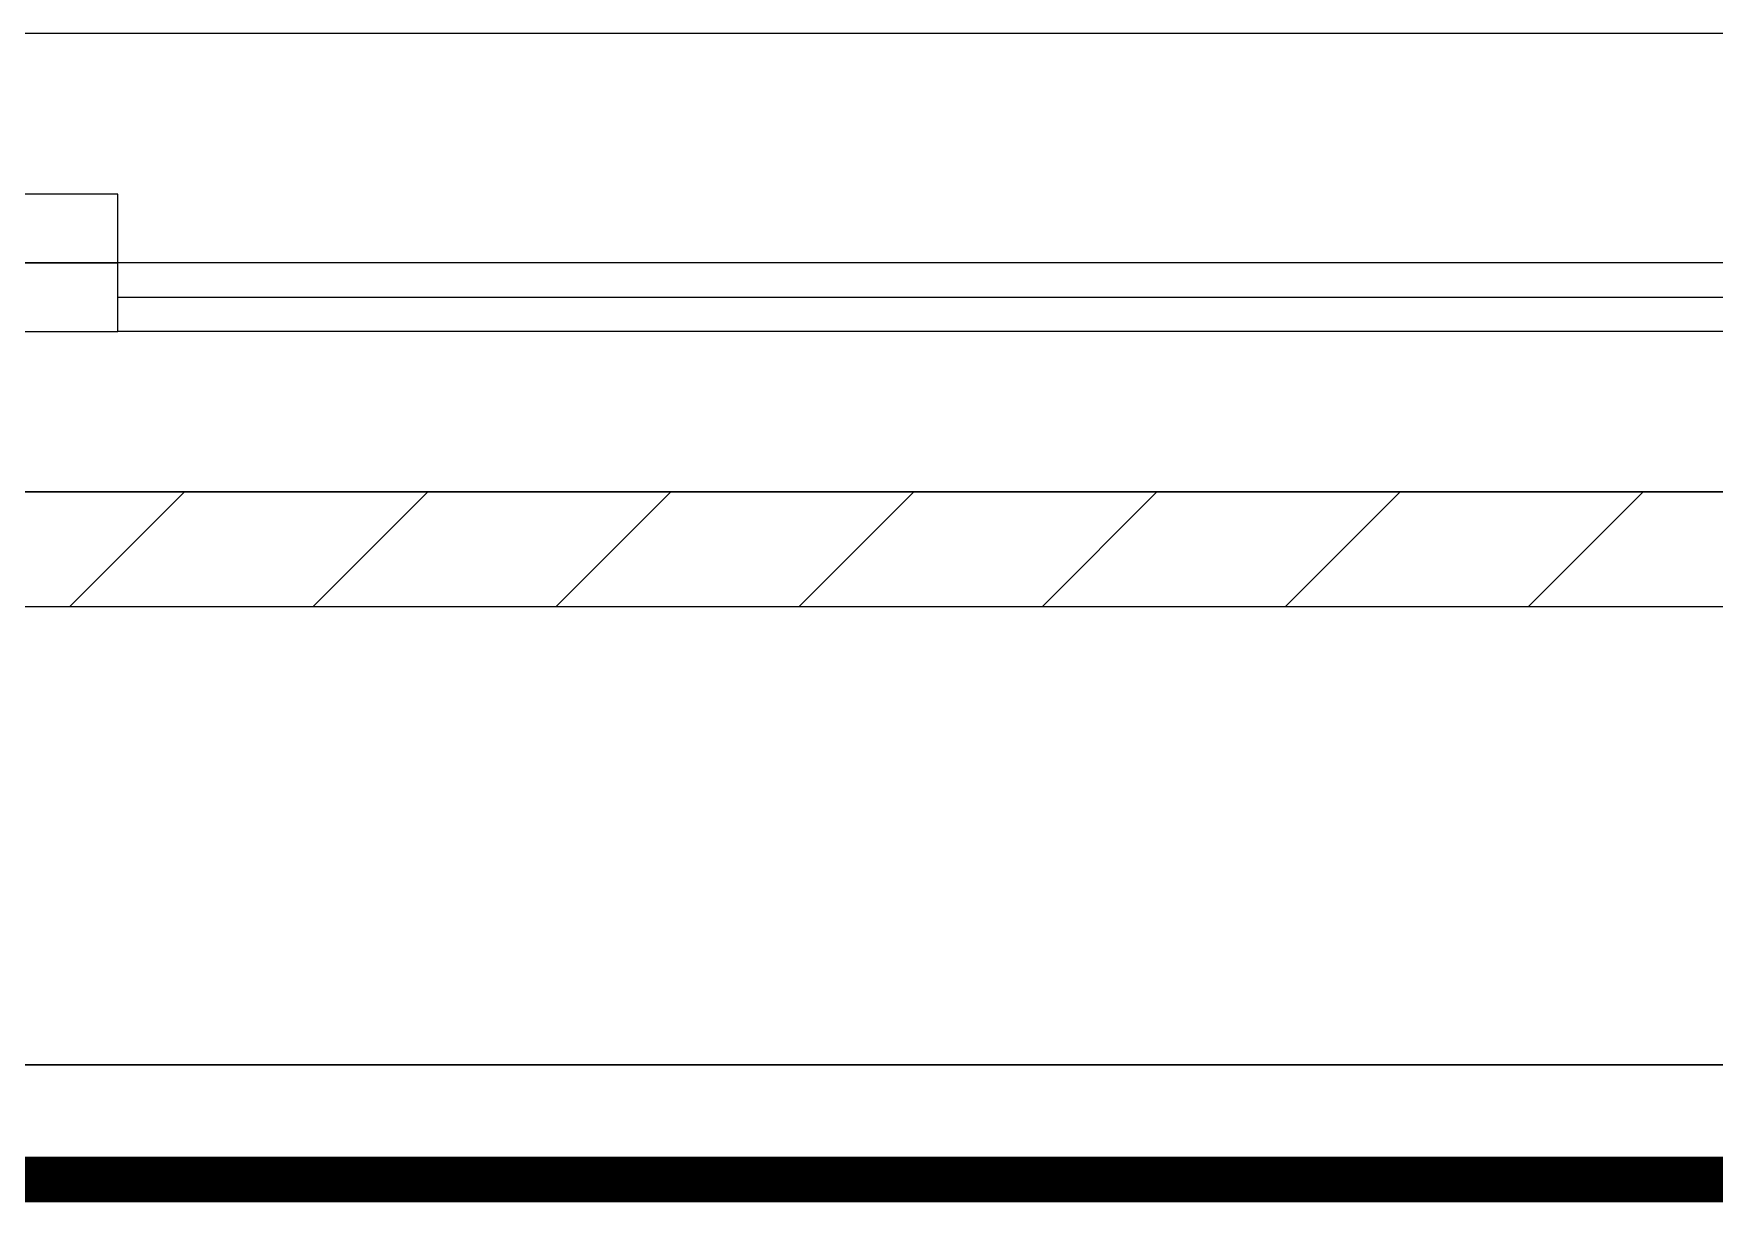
# Model space of a CAD drawing. Header units: inches. Extents: x 4000 to 56200, y 2703 to 36422.
# Drawn here: x 41620 to 42353, y 18076 to 18586 of the extents above; entities that cross this region are included whole.
import ezdxf

# ---------------------------------------------------------------- set-up
doc = ezdxf.new("R2010")
doc.units = ezdxf.units.IN
doc.header["$LTSCALE"] = 30
doc.header["$MEASUREMENT"] = 0
doc.linetypes.add('HIDDEN', pattern=[0.375, 0.25, -0.125])
for name, color, linetype in [('0-LINE', 7, 'Continuous'), ('03-WAL NEW', 3, 'Continuous'), ('06-C-천장', 4, 'Continuous'), ('07-DIM', 5, 'Continuous'), ('CEIL-LIGHT', 7, 'Continuous'), ('도면층4', 4, 'Continuous'), ('도면층5', 5, 'Continuous')]:
    doc.layers.add(name, color=color, linetype=linetype)

# ---------------------------------------------------------------- blocks, each defined once
blk = doc.blocks.new('도남e편한108-1003')
at = {"layer": '도면층4'}
for p, q in [((22367.65, 37571.95), (17867.65, 37571.95)), ((19417.65, 37456.95), (20817.65, 37456.95))]:
    blk.add_line(p, q, dxfattribs=at)
for points in [[(17867.65, 37371.95), (22367.65, 37371.95), (22367.65, 37571.95), (17867.65, 37571.95)], [(19357.65, 37501.95), (19357.65, 37471.95), (19417.65, 37471.95), (19417.65, 37501.95)], [(19357.65, 37471.95), (19357.65, 37441.95), (19417.65, 37441.95), (19417.65, 37471.95)]]:
    blk.add_lwpolyline(points, close=True, dxfattribs=at)
at = {"layer": '도면층5'}
for p, q in [((20817.65, 37471.95), (19417.65, 37471.95)), ((20817.65, 37441.95), (19417.65, 37441.95))]:
    blk.add_line(p, q, dxfattribs=at)
blk = doc.blocks.new('cjswjdeh')
at = {"layer": '03-WAL NEW'}
h = blk.add_hatch(dxfattribs=at)
h.set_pattern_fill('ANSI31', color=256, scale=600)
h.set_pattern_definition([(45, (22239, -18986.44), (-53.03301, 53.03301), [])])
h.paths.add_polyline_path([(40106.65, 18335.51), (44556.68, 18335.51), (44556.68, 18385.51), (40106.65, 18385.51)])
at = {"layer": '0-LINE', "color": 8}
blk.add_line((44556.68, 18135.51), (40106.65, 18135.51), dxfattribs=at)
at = {"layer": '03-WAL NEW'}
blk.add_lwpolyline([(40106.65, 18335.51), (44556.68, 18335.51), (44556.68, 18385.51), (40106.65, 18385.51)], close=True, dxfattribs=at)
at = {"layer": '06-C-천장'}
blk.add_blockref('도남e편한108-1003', (22239, -18986.44), dxfattribs=at)

msp = doc.modelspace()

# ---------------------------------------------------------------- linework, layer by layer
at = {"layer": 'CEIL-LIGHT'}
msp.add_line((40106.65, 18135.51), (44556.68, 18135.51), dxfattribs=at)
at = {"layer": 'CEIL-LIGHT', "color": 10, "linetype": 'HIDDEN', "ltscale": 10, "const_width": 20}
msp.add_lwpolyline([(40106.65, 18085.51), (44556.68, 18085.51)], dxfattribs=at)

# ---------------------------------------------------------------- block references
at = {"layer": '07-DIM'}
msp.add_blockref('cjswjdeh', (0, 0), dxfattribs=at)

doc.saveas('drawing.dxf')
